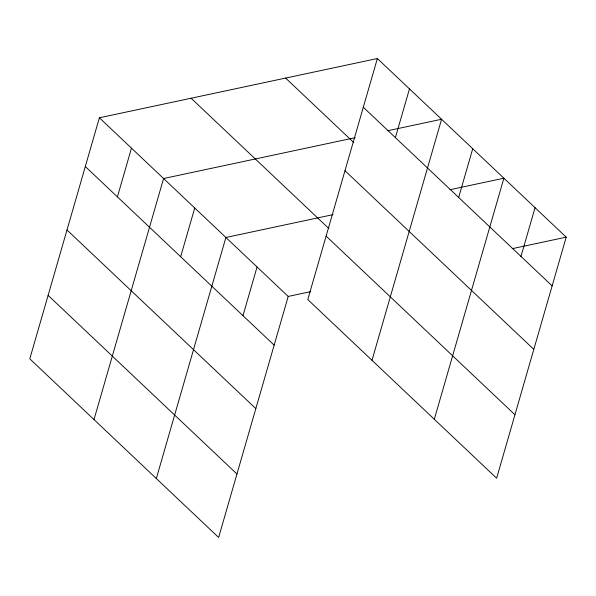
<?xml version="1.0" encoding="UTF-8"?>
<svg xmlns="http://www.w3.org/2000/svg" width="596" height="596" viewBox="0 0 596 596"><rect width="100%" height="100%" fill="white"/><g stroke="black" fill="none" stroke-linecap="round" stroke-linejoin="round"><path stroke-width="0.89" d="M377.365 58.527L307.789 299.572L496.624 478.215L566.2 237.163L377.365 58.527L99.376 117.784L29.8 358.837L218.635 537.473L288.211 296.428L310.695 291.638M117.412 196.881L131.478 148.158M94.004 419.569L163.58 178.524L355.231 137.669M180.67 256.727L194.736 208.004M156.323 478.521L225.891 237.476L333.082 214.627M242.989 315.679L257.055 266.956M395.401 137.616L409.467 88.893M371.993 360.312L441.569 119.26L387.609 130.762M458.659 197.462L472.725 148.739M434.313 419.264L503.881 178.211L449.92 189.714M520.978 256.414L535.044 207.691M512.24 248.666L566.2 237.163M363.299 107.25L552.134 285.894M285.626 78.083L353.808 142.578M344.98 170.717L533.815 349.36M191.115 98.228L328.903 228.581M326.109 236.105L514.944 414.749M99.376 117.784L288.211 296.428M85.31 166.515L274.145 345.151M66.99 229.981L255.826 408.618M48.12 295.37L236.955 474.006"/></g></svg>
